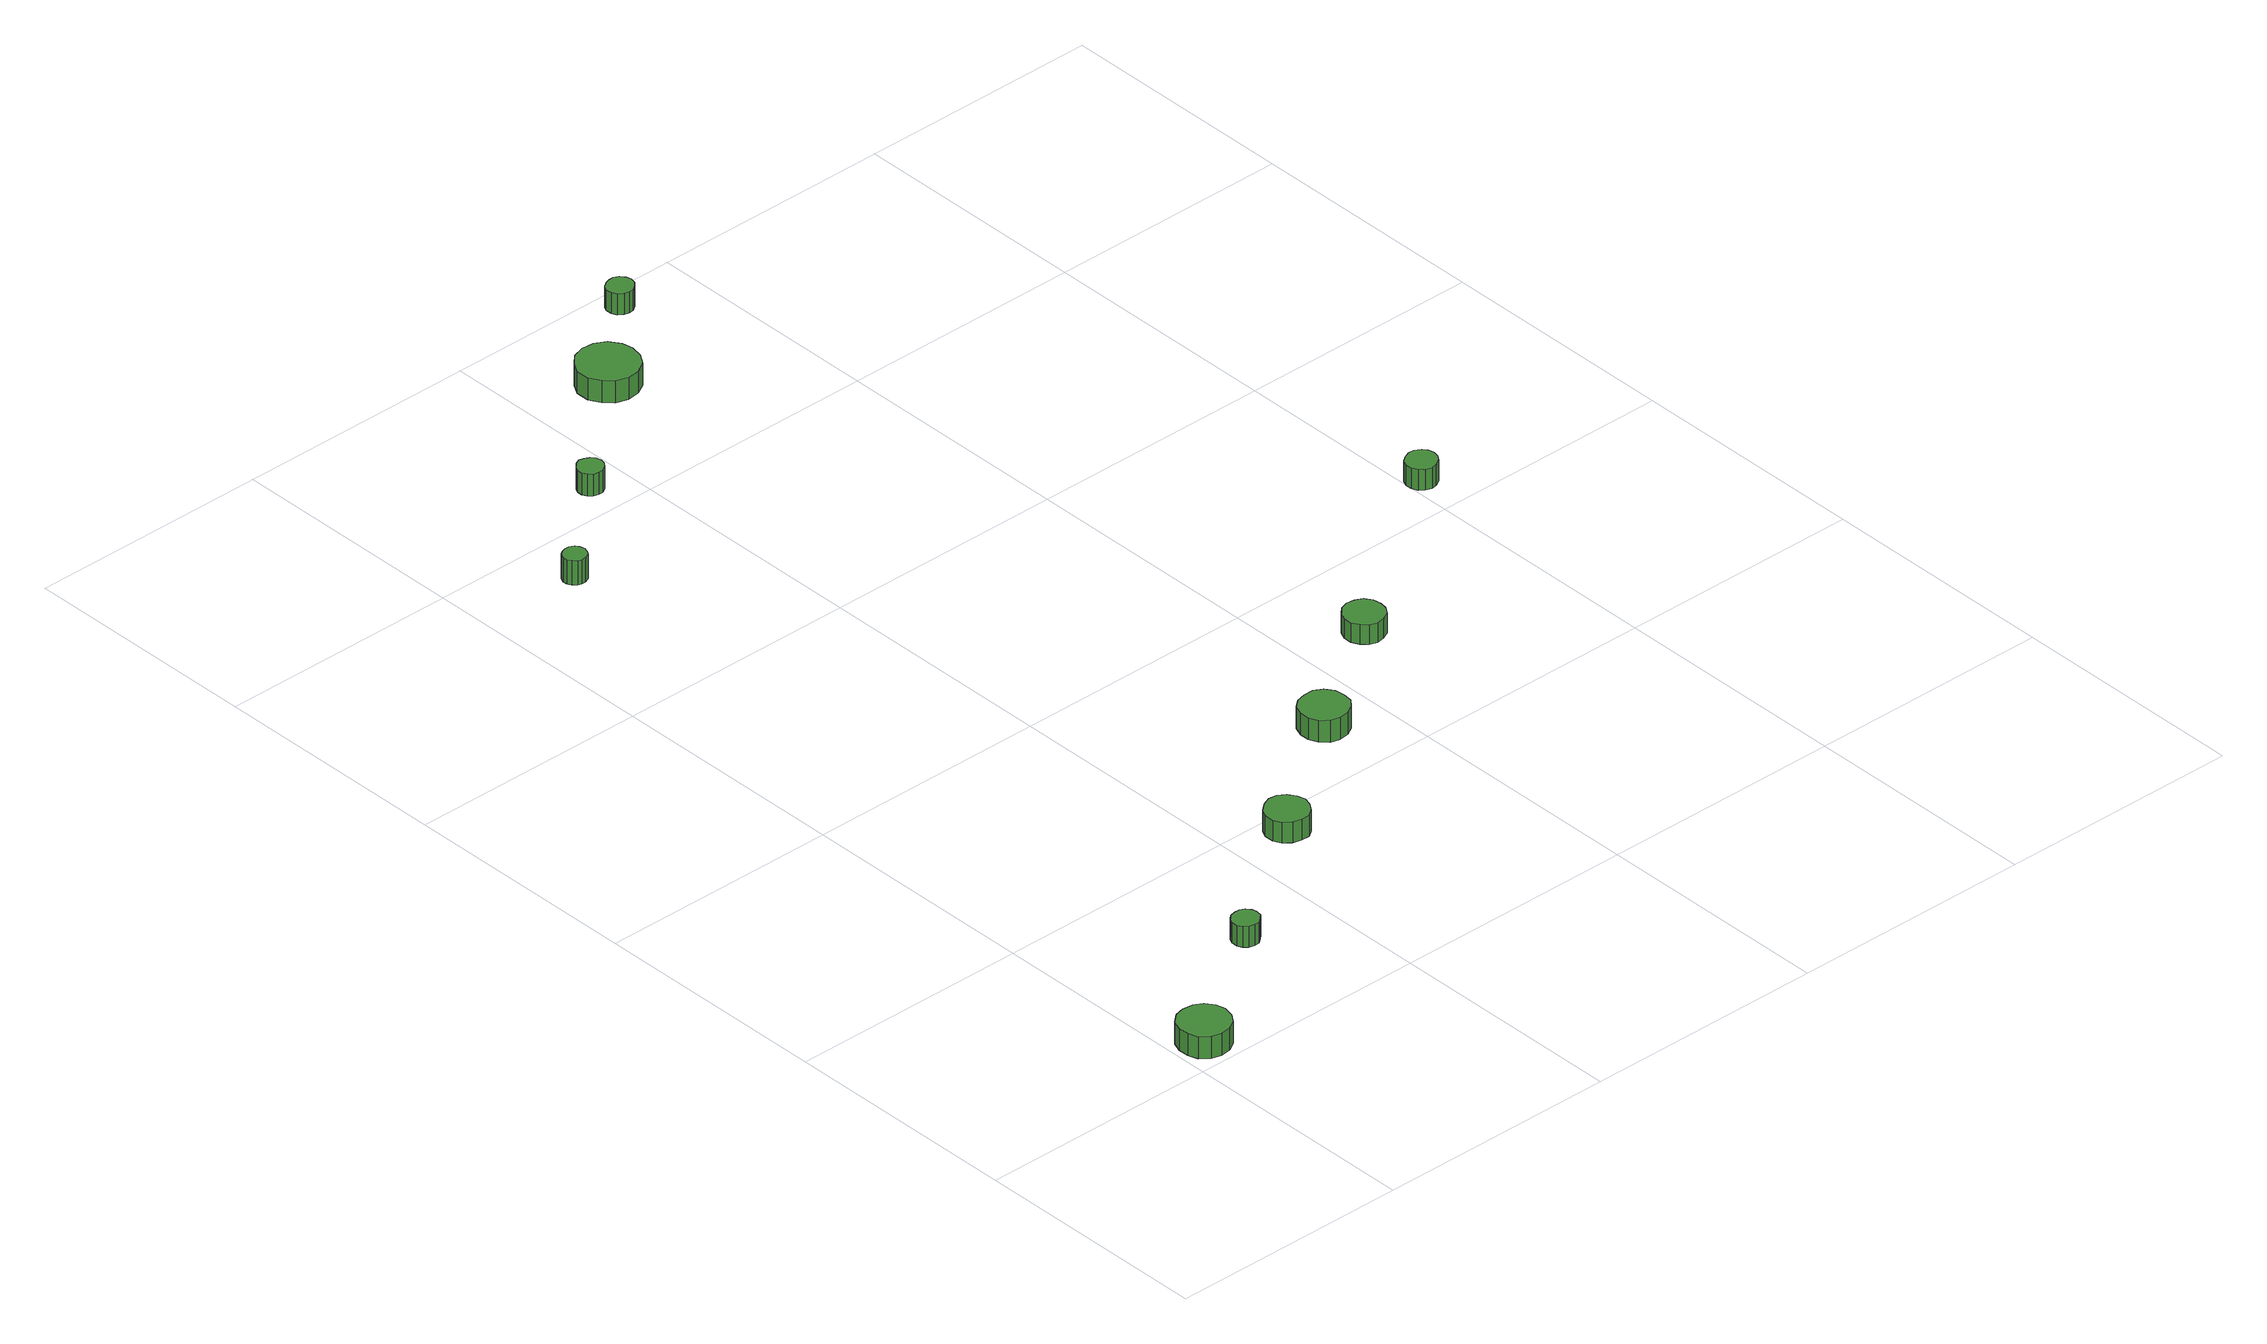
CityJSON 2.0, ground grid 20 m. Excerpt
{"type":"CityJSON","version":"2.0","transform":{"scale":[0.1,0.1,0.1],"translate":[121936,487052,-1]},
"CityObjects":{
"tree1":{"type":"SolitaryVegetationObject","attributes":{"function":"something"},"geometry":[{"type":"MultiSurface","lod":"1","boundaries":[[[0,1,2,3,4,5,6,7,8,9,10,11,12,13,14]],[[15,16,17,18,19,20,21,22,23,24,25,26,27,28,29]],[[0,29,28,1]],[[1,28,27,2]],[[2,27,26,3]],[[3,26,25,4]],[[4,25,24,5]],[[5,24,23,6]],[[6,23,22,7]],[[7,22,21,8]],[[8,21,20,9]],[[9,20,19,10]],[[10,19,18,11]],[[11,18,17,12]],[[12,17,16,13]],[[13,16,15,14]],[[14,15,29,0]]]}]},
"tree2":{"type":"SolitaryVegetationObject","attributes":{"function":"something"},"geometry":[{"type":"MultiSurface","lod":"1","boundaries":[[[30,31,32,33,34,35,36,37,38,39,40,41,42,43,44]],[[45,46,47,48,49,50,51,52,53,54,55,56,57,58,59]],[[30,59,58,31]],[[31,58,57,32]],[[32,57,56,33]],[[33,56,55,34]],[[34,55,54,35]],[[35,54,53,36]],[[36,53,52,37]],[[37,52,51,38]],[[38,51,50,39]],[[39,50,49,40]],[[40,49,48,41]],[[41,48,47,42]],[[42,47,46,43]],[[43,46,45,44]],[[44,45,59,30]]]}]},
"tree3":{"type":"SolitaryVegetationObject","attributes":{"function":"something"},"geometry":[{"type":"MultiSurface","lod":"1","boundaries":[[[60,61,62,63,64,65,66,67,68,69,70,71,72,73,74]],[[75,76,77,78,79,80,81,82,83,84,85,86,87,88,89]],[[60,89,88,61]],[[61,88,87,62]],[[62,87,86,63]],[[63,86,85,64]],[[64,85,84,65]],[[65,84,83,66]],[[66,83,82,67]],[[67,82,81,68]],[[68,81,80,69]],[[69,80,79,70]],[[70,79,78,71]],[[71,78,77,72]],[[72,77,76,73]],[[73,76,75,74]],[[74,75,89,60]]]}]},
"tree4":{"type":"SolitaryVegetationObject","attributes":{"function":"something"},"geometry":[{"type":"MultiSurface","lod":"1","boundaries":[[[90,91,92,93,94,95,96,97,98,99,100,101,102,103,104]],[[105,106,107,108,109,110,111,112,113,114,115,116,117,118,119]],[[90,119,118,91]],[[91,118,117,92]],[[92,117,116,93]],[[93,116,115,94]],[[94,115,114,95]],[[95,114,113,96]],[[96,113,112,97]],[[97,112,111,98]],[[98,111,110,99]],[[99,110,109,100]],[[100,109,108,101]],[[101,108,107,102]],[[102,107,106,103]],[[103,106,105,104]],[[104,105,119,90]]]}]},
"tree5":{"type":"SolitaryVegetationObject","attributes":{"function":"something"},"geometry":[{"type":"MultiSurface","lod":"1","boundaries":[[[120,121,122,123,124,125,126,127,128,129,130,131,132,133,134]],[[135,136,137,138,139,140,141,142,143,144,145,146,147,148,149]],[[120,149,148,121]],[[121,148,147,122]],[[122,147,146,123]],[[123,146,145,124]],[[124,145,144,125]],[[125,144,143,126]],[[126,143,142,127]],[[127,142,141,128]],[[128,141,140,129]],[[129,140,139,130]],[[130,139,138,131]],[[131,138,137,132]],[[132,137,136,133]],[[133,136,135,134]],[[134,135,149,120]]]}]},
"tree6":{"type":"SolitaryVegetationObject","attributes":{"function":"something"},"geometry":[{"type":"MultiSurface","lod":"1","boundaries":[[[150,151,152,153,154,155,156,157,158,159,160,161,162,163,164]],[[165,166,167,168,169,170,171,172,173,174,175,176,177,178,179]],[[150,179,178,151]],[[151,178,177,152]],[[152,177,176,153]],[[153,176,175,154]],[[154,175,174,155]],[[155,174,173,156]],[[156,173,172,157]],[[157,172,171,158]],[[158,171,170,159]],[[159,170,169,160]],[[160,169,168,161]],[[161,168,167,162]],[[162,167,166,163]],[[163,166,165,164]],[[164,165,179,150]]]}]},
"tree7":{"type":"SolitaryVegetationObject","attributes":{"function":"something"}},
"tree8":{"type":"SolitaryVegetationObject","attributes":{"function":"something"},"geometry":[{"type":"MultiSurface","lod":"1","boundaries":[[[180,181,182,183,184,185,186,187,188,189,190,191,192,193,194]],[[195,196,197,198,199,200,201,202,203,204,205,206,207,208,209]],[[180,209,208,181]],[[181,208,207,182]],[[182,207,206,183]],[[183,206,205,184]],[[184,205,204,185]],[[185,204,203,186]],[[186,203,202,187]],[[187,202,201,188]],[[188,201,200,189]],[[189,200,199,190]],[[190,199,198,191]],[[191,198,197,192]],[[192,197,196,193]],[[193,196,195,194]],[[194,195,209,180]]]}]},
"tree9":{"type":"SolitaryVegetationObject","attributes":{"function":"something"},"geometry":[{"type":"MultiSurface","lod":"1","boundaries":[[[210,211,212,213,214,215,216,217,218,219,220,221,222,223,224]],[[225,226,227,228,229,230,231,232,233,234,235,236,237,238,239]],[[210,239,238,211]],[[211,238,237,212]],[[212,237,236,213]],[[213,236,235,214]],[[214,235,234,215]],[[215,234,233,216]],[[216,233,232,217]],[[217,232,231,218]],[[218,231,230,219]],[[219,230,229,220]],[[220,229,228,221]],[[221,228,227,222]],[[222,227,226,223]],[[223,226,225,224]],[[224,225,239,210]]]}]},
"tree10":{"type":"SolitaryVegetationObject","attributes":{"function":"something"},"geometry":[{"type":"MultiSurface","lod":"1","boundaries":[[[240,241,242,243,244,245,246,247,248,249,250,251,252,253,254]],[[255,256,257,258,259,260,261,262,263,264,265,266,267,268,269]],[[240,269,268,241]],[[241,268,267,242]],[[242,267,266,243]],[[243,266,265,244]],[[244,265,264,245]],[[245,264,263,246]],[[246,263,262,247]],[[247,262,261,248]],[[248,261,260,249]],[[249,260,259,250]],[[250,259,258,251]],[[251,258,257,252]],[[252,257,256,253]],[[253,256,255,254]],[[254,255,269,240]]]}]},
"tree11":{"type":"SolitaryVegetationObject","attributes":{"function":"something"}},
"tree12":{"type":"SolitaryVegetationObject","attributes":{"function":"something"},"geometry":[{"type":"MultiSurface","lod":"1","boundaries":[[[270,271,272,273,274,275,276,277,278,279,280,281,282,283,284]],[[285,286,287,288,289,290,291,292,293,294,295,296,297,298,299]],[[270,299,298,271]],[[271,298,297,272]],[[272,297,296,273]],[[273,296,295,274]],[[274,295,294,275]],[[275,294,293,276]],[[276,293,292,277]],[[277,292,291,278]],[[278,291,290,279]],[[279,290,289,280]],[[280,289,288,281]],[[281,288,287,282]],[[282,287,286,283]],[[283,286,285,284]],[[284,285,299,270]]]}]}
},
"vertices":[
[45,25,27],[43,33,27],[38,40,27],[31,44,27],[22,45,27],[14,43,27],[7,37,27],[4,29,27],[4,20,27],[7,12,27],[14,6,27],[22,4,27],[31,5,27],[38,9,27],[43,16,27],[43,16,8],[38,9,8],[31,5,8],[22,4,8],[14,6,8],[7,12,8],[4,20,8],[4,29,8],[7,37,8],[14,43,8],[22,45,8],[31,44,8],[38,40,8],[43,33,8],[45,25,8],
[145,101,25],[144,105,25],[141,109,25],[137,111,25],[133,111,25],[128,110,25],[125,107,25],[123,103,25],[123,98,25],[125,94,25],[128,91,25],[133,90,25],[137,90,25],[141,93,25],[144,96,25],[144,96,7],[141,93,7],[137,90,7],[133,90,7],[128,91,7],[125,94,7],[123,98,7],[123,103,7],[125,107,7],[128,110,7],[133,111,7],[137,111,7],[141,109,7],[144,105,7],[145,101,7],
[265,181,25],[263,188,25],[259,194,25],[253,198,25],[246,199,25],[239,196,25],[233,191,25],[230,185,25],[230,177,25],[233,171,25],[239,166,25],[246,164,25],[253,164,25],[259,168,25],[263,174,25],[263,174,7],[259,168,7],[253,164,7],[246,164,7],[239,166,7],[233,171,7],[230,177,7],[230,185,7],[233,191,7],[239,196,7],[246,199,7],[253,198,7],[259,194,7],[263,188,7],[265,181,7],
[96,755,27],[95,759,27],[93,762,27],[89,764,27],[85,764,27],[82,763,27],[79,761,27],[77,757,27],[77,753,27],[79,750,27],[82,747,27],[85,746,27],[89,746,27],[93,748,27],[95,751,27],[95,751,6],[93,748,6],[89,746,6],[85,746,6],[82,747,6],[79,750,6],[77,753,6],[77,757,6],[79,761,6],[82,763,6],[85,764,6],[89,764,6],[93,762,6],[95,759,6],[96,755,6],
[181,830,25],[180,835,25],[177,838,25],[173,840,25],[169,841,25],[165,839,25],[162,836,25],[160,832,25],[160,828,25],[162,824,25],[165,821,25],[169,820,25],[173,820,25],[177,822,25],[180,826,25],[180,826,6],[177,822,6],[173,820,6],[169,820,6],[165,821,6],[162,824,6],[160,828,6],[160,832,6],[162,836,6],[165,839,6],[169,841,6],[173,840,6],[177,838,6],[180,835,6],[181,830,6],
[372,257,26],[371,265,26],[366,272,26],[359,276,26],[351,276,26],[343,274,26],[337,269,26],[334,261,26],[334,253,26],[337,246,26],[343,240,26],[351,238,26],[359,239,26],[366,243,26],[371,249,26],[371,249,7],[366,243,7],[359,239,7],[351,238,7],[343,240,7],[337,246,7],[334,253,7],[334,261,7],[337,269,7],[343,274,7],[351,276,7],[359,276,7],[366,272,7],[371,265,7],[372,257,7],
[292,918,25],[290,927,25],[284,936,25],[275,941,25],[265,942,25],[255,939,25],[248,932,25],[243,923,25],[243,912,25],[248,903,25],[255,896,25],[265,893,25],[275,894,25],[284,899,25],[290,908,25],[290,908,6],[284,899,6],[275,894,6],[265,893,6],[255,896,6],[248,903,6],[243,912,6],[243,923,6],[248,932,6],[255,939,6],[265,942,6],[275,941,6],[284,936,6],[290,927,6],[292,918,6],
[470,325,24],[469,332,24],[465,338,24],[459,341,24],[452,342,24],[446,340,24],[441,335,24],[438,329,24],[438,322,24],[441,316,24],[446,311,24],[452,309,24],[459,310,24],[465,313,24],[469,319,24],[469,319,7],[465,313,7],[459,310,7],[452,309,7],[446,311,7],[441,316,7],[438,322,7],[438,329,7],[441,335,7],[446,340,7],[452,342,7],[459,341,7],[465,338,7],[469,332,7],[470,325,7],
[349,982,25],[348,986,25],[345,990,25],[341,992,25],[337,992,25],[333,991,25],[329,988,25],[327,984,25],[327,979,25],[329,975,25],[333,972,25],[337,971,25],[341,971,25],[345,974,25],[348,977,25],[348,977,7],[345,974,7],[341,971,7],[337,971,7],[333,972,7],[329,975,7],[327,979,7],[327,984,7],[329,988,7],[333,991,7],[337,992,7],[341,992,7],[345,990,7],[348,986,7],[349,982,7],
[624,437,25],[623,442,25],[620,446,25],[615,449,25],[610,449,25],[605,447,25],[601,444,25],[599,439,25],[599,434,25],[601,429,25],[605,426,25],[610,424,25],[615,425,25],[620,428,25],[623,432,25],[623,432,7],[620,428,7],[615,425,7],[610,424,7],[605,426,7],[601,429,7],[599,434,7],[599,439,7],[601,444,7],[605,447,7],[610,449,7],[615,449,7],[620,446,7],[623,442,7],[624,437,7]
]}
